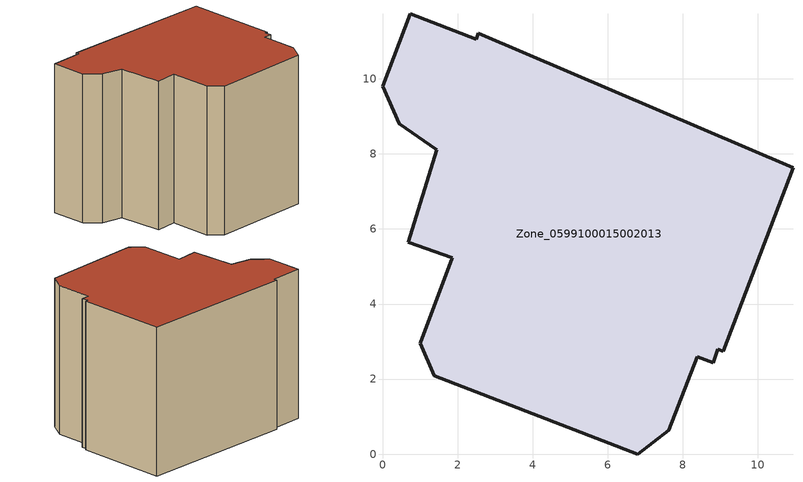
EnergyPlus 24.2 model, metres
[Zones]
Zone_0599100015002013
 floor ground (C_G): 7.63,0.64 6.8,0 1.38,2.09 1,2.95 1.86,5.24 0.68,5.64 1.45,8.12 0.44,8.8 0,9.8 0.74,11.73 2.49,11.05 2.56,11.22 10.94,7.63 9.09,2.75 8.93,2.8 8.82,2.43 8.39,2.6 z0.78
 wall outside (C_F): 2.49,11.05 0.74,11.73 0,9.8 0.44,8.8 1.45,8.12 0.68,5.64 1.86,5.24 1,2.95 1.38,2.09 6.8,0 7.63,0.64 8.39,2.6 8.82,2.43 8.93,2.8 9.09,2.75 10.94,7.63 2.56,11.22 2.49,11.05 z0.78:9.51
 roof outside (C_R): 7.63,0.64 8.39,2.6 8.82,2.43 8.93,2.8 9.09,2.75 10.94,7.63 2.56,11.22 2.49,11.05 0.74,11.73 0,9.8 0.44,8.8 1.45,8.12 0.68,5.64 1.86,5.24 1,2.95 1.38,2.09 6.8,0 z9.51
[BUILDING]
Pand.0599100015002013: North Axis=0; Terrain=City; Loads Convergence Tolerance Value=0.04; Temperature Convergence Tolerance Value=0.4; Solar Distribution=FullExterior; Maximum Number of Warmup Days=25; Minimum Number of Warmup Days=1
[Site:Location]
Rotterdam.The.Hague.AP_ZH_NLD Design_Conditions: Latitude=51.96; Longitude=4.45; Time Zone=1; Elevation=-4.5
[SITE:GROUNDTEMPERATURE:BUILDINGSURFACE]
18, 18, 18, 18, 18, 18, 18, 18, 18, 18, 18, 18
[MATERIAL] Thermal Absorptance=0.9; Solar Absorptance=0.7; Visible Absorptance=0.7
Name | Roughness | Thickness | Conductivity | Density | Specific Heat
G.TC.1965-1974 | MediumSmooth | 0.15 | 0.882353 | 540 | 1210
F.TC.1965-1974 | Rough | 0.3 | 0.697674 | 1920 | 840
R.TC.1965-1974 | MediumRough | 0.2 | 0.232558 | 1500 | 1000
[CONSTRUCTION]
C_G: G.TC.1965-1974
C_F: F.TC.1965-1974
C_R: R.TC.1965-1974
[ZONE]
Zone_0599100015002013: Type=1; Multiplier=1; Ceiling Height=Autocalculate; Volume=Autocalculate; Floor Area=autocalculate; Part of Total Floor Area=Yes
[ZONEINFILTRATION:DESIGNFLOWRATE]
Infil_Zone_0599100015002013: Zone or ZoneList or Space or SpaceList=Zone_0599100015002013; Schedule=AlwaysOn; Design Flow Rate Calculation Method=Flow/Area; Flow Rate per Floor Area=0.003; Constant Term Coefficient=1; Temperature Term Coefficient=0; Velocity Term Coefficient=0; Velocity Squared Term Coefficient=0
[HVACTEMPLATE:ZONE:IDEALLOADSAIRSYSTEM]
Zone_0599100015002013: Maximum Heating Supply Air Temperature=50; Minimum Cooling Supply Air Temperature=13; Maximum Heating Supply Air Humidity Ratio=0.0156; Minimum Cooling Supply Air Humidity Ratio=0.0077; Heating Limit=NoLimit; Cooling Limit=NoLimit; Dehumidification Control Type=ConstantSensibleHeatRatio; Cooling Sensible Heat Ratio=0.7; Dehumidification Setpoint=60; Humidification Control Type=None; Humidification Setpoint=30; Outdoor Air Method=None; Outdoor Air Flow Rate per Person=0.00944; Outdoor Air Flow Rate per Zone Floor Area=0; Outdoor Air Flow Rate per Zone=0; Demand Controlled Ventilation Type=None; Outdoor Air Economizer Type=NoEconomizer; Heat Recovery Type=None; Sensible Heat Recovery Effectiveness=0.7; Latent Heat Recovery Effectiveness=0.65
[ZONECONTROL:THERMOSTAT]
ThermostatControl_Zone_0599100015002013: Zone or ZoneList=Zone_0599100015002013; Control Type Schedule=DualSetpointControlType; Control 1=Thermostat_Zone_0599100015002013; Temperature Difference Between Cutout And Setpoint=0
[THERMOSTATSETPOINT:DUALSETPOINT]
Thermostat_Zone_0599100015002013: Heating Setpoint Temperature Schedule=HeatingSetpoint_Zone_0599100015002013; Cooling Setpoint Temperature Schedule=CoolingSetpoint_Zone_0599100015002013
[SCHEDULE:COMPACT]
HeatingSetpoint_Zone_0599100015002013: Through: 12/31, For: AllDays, Until: 24:00, 21
CoolingSetpoint_Zone_0599100015002013: Through: 12/31, For: AllDays, Until: 24:00, 24
DualSetpointControlType: Through: 12/31, For: AllDays, Until: 24:00, 4
AlwaysOn: Through: 12/31, For: AllDays, Until: 24:00, 1
